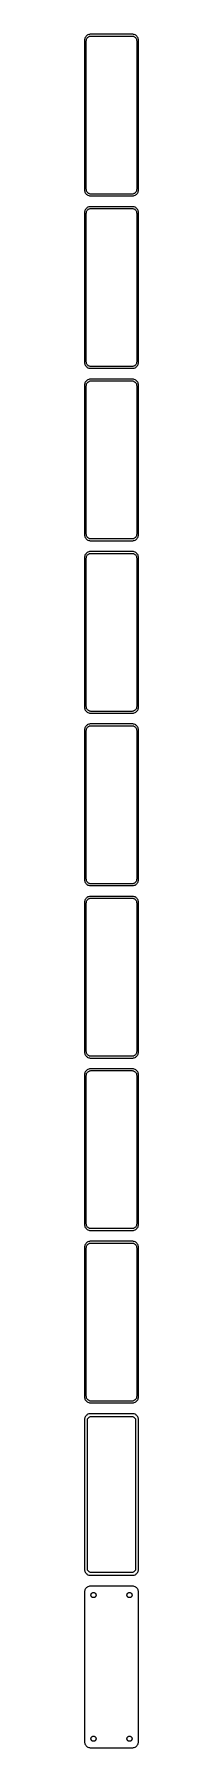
# Model space of a CAD drawing. Header units: metres. Extents: x -22 to 22, y 1373 to 2803.
import ezdxf

# ---------------------------------------------------------------- set-up
doc = ezdxf.new("R2010")
doc.units = ezdxf.units.M

msp = doc.modelspace()

# ---------------------------------------------------------------- linework, layer by layer
for p, q in [((-22.4606, 2799.13), (-22.5, 2798.5)), ((-22.5, 2798.5), (-22.5, 2673.5)), ((-22.3429, 2799.74), (-22.4606, 2799.13)), ((-22.1489, 2800.34), (-22.3429, 2799.74)), ((-21.8815, 2800.91), (-22.1489, 2800.34)), ((-21.5451, 2801.44), (-21.8815, 2800.91)), ((-21.1448, 2801.92), (-21.5451, 2801.44)), ((-20.6871, 2802.35), (-21.1448, 2801.92)), ((-21, 2798), (-20.9684, 2798.5)), ((-21, 2674), (-21, 2798)), ((-20.9684, 2798.5), (-20.8743, 2798.99)), ((-20.8743, 2798.99), (-20.7191, 2799.47)), ((-20.7191, 2799.47), (-20.5052, 2799.93)), ((-20.1791, 2802.72), (-20.6871, 2802.35)), ((-20.5052, 2799.93), (-20.2361, 2800.35)), ((-20.2361, 2800.35), (-19.9159, 2800.74)), ((-19.6289, 2803.02), (-20.1791, 2802.72)), ((-19.9159, 2800.74), (-19.5497, 2801.08)), ((-19.0451, 2803.26), (-19.6289, 2803.02)), ((-19.5497, 2801.08), (-19.1433, 2801.38)), ((-19.1433, 2801.38), (-18.7031, 2801.62)), ((-18.4369, 2803.41), (-19.0451, 2803.26)), ((-18.7031, 2801.62), (-18.2361, 2801.8)), ((-17.8139, 2803.49), (-18.4369, 2803.41)), ((-18.2361, 2801.8), (-17.7495, 2801.93)), ((17.8139, 2803.49), (-17.8139, 2803.49)), ((-17.7495, 2801.93), (-17.2512, 2801.99)), ((-17.2512, 2801.99), (17.2512, 2801.99)), ((17.2512, 2801.99), (17.7495, 2801.93)), ((17.7495, 2801.93), (18.2361, 2801.8)), ((18.4369, 2803.41), (17.8139, 2803.49)), ((18.2361, 2801.8), (18.7031, 2801.62)), ((19.0451, 2803.26), (18.4369, 2803.41)), ((18.7031, 2801.62), (19.1433, 2801.38)), ((19.6289, 2803.02), (19.0451, 2803.26)), ((19.1433, 2801.38), (19.5497, 2801.08)), ((19.5497, 2801.08), (19.9159, 2800.74)), ((20.1791, 2802.72), (19.6289, 2803.02)), ((19.9159, 2800.74), (20.2361, 2800.35)), ((20.6871, 2802.35), (20.1791, 2802.72)), ((20.2361, 2800.35), (20.5052, 2799.93)), ((20.5052, 2799.93), (20.7191, 2799.47)), ((21.1448, 2801.92), (20.6871, 2802.35)), ((20.7191, 2799.47), (20.8743, 2798.99)), ((20.8743, 2798.99), (20.9684, 2798.5)), ((20.9684, 2798.5), (21, 2798)), ((21, 2798), (21, 2674)), ((21.5451, 2801.44), (21.1448, 2801.92)), ((21.8815, 2800.91), (21.5451, 2801.44)), ((22.1489, 2800.34), (21.8815, 2800.91)), ((22.3429, 2799.74), (22.1489, 2800.34)), ((22.4606, 2799.13), (22.3429, 2799.74)), ((22.5, 2798.5), (22.4606, 2799.13)), ((22.5, 2673.5), (22.5, 2798.5)), ((-22.5, 2673.5), (-22.4606, 2672.87)), ((-22.4606, 2672.87), (-22.3429, 2672.26)), ((-22.3429, 2672.26), (-22.1489, 2671.66)), ((-22.1489, 2671.66), (-21.8815, 2671.09)), ((-21.8815, 2671.09), (-21.5451, 2670.56)), ((-21.5451, 2670.56), (-21.1448, 2670.08)), ((-21.1448, 2670.08), (-20.6871, 2669.65)), ((-20.9684, 2673.5), (-21, 2674)), ((-20.8743, 2673.01), (-20.9684, 2673.5)), ((-20.7191, 2672.53), (-20.8743, 2673.01)), ((-20.5052, 2672.07), (-20.7191, 2672.53)), ((-20.6871, 2669.65), (-20.1791, 2669.28)), ((-20.2361, 2671.65), (-20.5052, 2672.07)), ((-19.9159, 2671.26), (-20.2361, 2671.65)), ((-20.1791, 2669.28), (-19.6289, 2668.98)), ((-19.5497, 2670.92), (-19.9159, 2671.26)), ((-19.6289, 2668.98), (-19.0451, 2668.74)), ((-19.1433, 2670.62), (-19.5497, 2670.92)), ((-18.7031, 2670.38), (-19.1433, 2670.62)), ((-19.0451, 2668.74), (-18.4369, 2668.59)), ((-18.2361, 2670.2), (-18.7031, 2670.38)), ((-18.4369, 2668.59), (-17.8139, 2668.51)), ((-17.7495, 2670.07), (-18.2361, 2670.2)), ((-17.8139, 2668.51), (17.8139, 2668.51)), ((-17.2512, 2670.01), (-17.7495, 2670.07)), ((17.2512, 2670.01), (-17.2512, 2670.01)), ((17.7495, 2670.07), (17.2512, 2670.01)), ((18.2361, 2670.2), (17.7495, 2670.07)), ((17.8139, 2668.51), (18.4369, 2668.59)), ((18.7031, 2670.38), (18.2361, 2670.2)), ((18.4369, 2668.59), (19.0451, 2668.74)), ((19.1433, 2670.62), (18.7031, 2670.38)), ((19.0451, 2668.74), (19.6289, 2668.98)), ((19.5497, 2670.92), (19.1433, 2670.62)), ((19.9159, 2671.26), (19.5497, 2670.92)), ((19.6289, 2668.98), (20.1791, 2669.28)), ((20.2361, 2671.65), (19.9159, 2671.26)), ((20.1791, 2669.28), (20.6871, 2669.65)), ((20.5052, 2672.07), (20.2361, 2671.65)), ((20.7191, 2672.53), (20.5052, 2672.07)), ((20.6871, 2669.65), (21.1448, 2670.08)), ((20.8743, 2673.01), (20.7191, 2672.53)), ((20.9684, 2673.5), (20.8743, 2673.01)), ((21, 2674), (20.9684, 2673.5)), ((21.1448, 2670.08), (21.5451, 2670.56)), ((21.5451, 2670.56), (21.8815, 2671.09)), ((21.8815, 2671.09), (22.1489, 2671.66)), ((22.1489, 2671.66), (22.3429, 2672.26)), ((22.3429, 2672.26), (22.4606, 2672.87)), ((22.4606, 2672.87), (22.5, 2673.5)), ((-22.4606, 2655.13), (-22.5, 2654.5)), ((-22.5, 2654.5), (-22.5, 2529.5)), ((-22.3429, 2655.74), (-22.4606, 2655.13)), ((-22.1489, 2656.34), (-22.3429, 2655.74)), ((-21.8815, 2656.91), (-22.1489, 2656.34)), ((-21.5451, 2657.44), (-21.8815, 2656.91)), ((-21.1448, 2657.92), (-21.5451, 2657.44)), ((-20.6871, 2658.35), (-21.1448, 2657.92)), ((-21, 2654), (-20.9684, 2654.5)), ((-21, 2530), (-21, 2654)), ((-20.9684, 2654.5), (-20.8743, 2654.99)), ((-20.8743, 2654.99), (-20.7191, 2655.47)), ((-20.7191, 2655.47), (-20.5052, 2655.93)), ((-20.1791, 2658.72), (-20.6871, 2658.35)), ((-20.5052, 2655.93), (-20.2361, 2656.35)), ((-20.2361, 2656.35), (-19.9159, 2656.74)), ((-19.6289, 2659.02), (-20.1791, 2658.72)), ((-19.9159, 2656.74), (-19.5497, 2657.08)), ((-19.0451, 2659.26), (-19.6289, 2659.02)), ((-19.5497, 2657.08), (-19.1433, 2657.38)), ((-19.1433, 2657.38), (-18.7031, 2657.62)), ((-18.4369, 2659.41), (-19.0451, 2659.26)), ((-18.7031, 2657.62), (-18.2361, 2657.8)), ((-17.8139, 2659.49), (-18.4369, 2659.41)), ((-18.2361, 2657.8), (-17.7495, 2657.93)), ((17.8139, 2659.49), (-17.8139, 2659.49)), ((-17.7495, 2657.93), (-17.2512, 2657.99)), ((-17.2512, 2657.99), (17.2512, 2657.99)), ((17.2512, 2657.99), (17.7495, 2657.93)), ((17.7495, 2657.93), (18.2361, 2657.8)), ((18.4369, 2659.41), (17.8139, 2659.49)), ((18.2361, 2657.8), (18.7031, 2657.62)), ((19.0451, 2659.26), (18.4369, 2659.41)), ((18.7031, 2657.62), (19.1433, 2657.38)), ((19.6289, 2659.02), (19.0451, 2659.26)), ((19.1433, 2657.38), (19.5497, 2657.08)), ((19.5497, 2657.08), (19.9159, 2656.74)), ((20.1791, 2658.72), (19.6289, 2659.02)), ((19.9159, 2656.74), (20.2361, 2656.35)), ((20.6871, 2658.35), (20.1791, 2658.72)), ((20.2361, 2656.35), (20.5052, 2655.93)), ((20.5052, 2655.93), (20.7191, 2655.47)), ((21.1448, 2657.92), (20.6871, 2658.35)), ((20.7191, 2655.47), (20.8743, 2654.99)), ((20.8743, 2654.99), (20.9684, 2654.5)), ((20.9684, 2654.5), (21, 2654)), ((21, 2654), (21, 2530)), ((21.5451, 2657.44), (21.1448, 2657.92)), ((21.8815, 2656.91), (21.5451, 2657.44)), ((22.1489, 2656.34), (21.8815, 2656.91)), ((22.3429, 2655.74), (22.1489, 2656.34)), ((22.4606, 2655.13), (22.3429, 2655.74)), ((22.5, 2654.5), (22.4606, 2655.13)), ((22.5, 2529.5), (22.5, 2654.5)), ((-22.5, 2529.5), (-22.4606, 2528.87)), ((-22.4606, 2528.87), (-22.3429, 2528.26)), ((-22.3429, 2528.26), (-22.1489, 2527.66)), ((-22.1489, 2527.66), (-21.8815, 2527.09)), ((-21.8815, 2527.09), (-21.5451, 2526.56)), ((-21.5451, 2526.56), (-21.1448, 2526.08)), ((-21.1448, 2526.08), (-20.6871, 2525.65)), ((-20.9684, 2529.5), (-21, 2530)), ((-20.8743, 2529.01), (-20.9684, 2529.5)), ((-20.7191, 2528.53), (-20.8743, 2529.01)), ((-20.5052, 2528.07), (-20.7191, 2528.53)), ((-20.6871, 2525.65), (-20.1791, 2525.28)), ((-20.2361, 2527.65), (-20.5052, 2528.07)), ((-19.9159, 2527.26), (-20.2361, 2527.65)), ((-20.1791, 2525.28), (-19.6289, 2524.98)), ((-19.5497, 2526.92), (-19.9159, 2527.26)), ((-19.6289, 2524.98), (-19.0451, 2524.74)), ((-19.1433, 2526.62), (-19.5497, 2526.92)), ((-18.7031, 2526.38), (-19.1433, 2526.62)), ((-19.0451, 2524.74), (-18.4369, 2524.59)), ((-18.2361, 2526.2), (-18.7031, 2526.38)), ((-18.4369, 2524.59), (-17.8139, 2524.51)), ((-17.7495, 2526.07), (-18.2361, 2526.2)), ((-17.8139, 2524.51), (17.8139, 2524.51)), ((-17.2512, 2526.01), (-17.7495, 2526.07)), ((17.2512, 2526.01), (-17.2512, 2526.01)), ((17.7495, 2526.07), (17.2512, 2526.01)), ((18.2361, 2526.2), (17.7495, 2526.07)), ((17.8139, 2524.51), (18.4369, 2524.59)), ((18.7031, 2526.38), (18.2361, 2526.2)), ((18.4369, 2524.59), (19.0451, 2524.74)), ((19.1433, 2526.62), (18.7031, 2526.38)), ((19.0451, 2524.74), (19.6289, 2524.98)), ((19.5497, 2526.92), (19.1433, 2526.62)), ((19.9159, 2527.26), (19.5497, 2526.92)), ((19.6289, 2524.98), (20.1791, 2525.28)), ((20.2361, 2527.65), (19.9159, 2527.26)), ((20.1791, 2525.28), (20.6871, 2525.65)), ((20.5052, 2528.07), (20.2361, 2527.65)), ((20.7191, 2528.53), (20.5052, 2528.07)), ((20.6871, 2525.65), (21.1448, 2526.08)), ((20.8743, 2529.01), (20.7191, 2528.53)), ((20.9684, 2529.5), (20.8743, 2529.01)), ((21, 2530), (20.9684, 2529.5)), ((21.1448, 2526.08), (21.5451, 2526.56)), ((21.5451, 2526.56), (21.8815, 2527.09)), ((21.8815, 2527.09), (22.1489, 2527.66)), ((22.1489, 2527.66), (22.3429, 2528.26)), ((22.3429, 2528.26), (22.4606, 2528.87)), ((22.4606, 2528.87), (22.5, 2529.5)), ((-22.4606, 2511.13), (-22.5, 2510.5)), ((-22.5, 2510.5), (-22.5, 2385.5)), ((-22.3429, 2511.74), (-22.4606, 2511.13)), ((-22.1489, 2512.34), (-22.3429, 2511.74)), ((-21.8815, 2512.91), (-22.1489, 2512.34)), ((-21.5451, 2513.44), (-21.8815, 2512.91)), ((-21.1448, 2513.92), (-21.5451, 2513.44)), ((-20.6871, 2514.35), (-21.1448, 2513.92)), ((-21, 2510), (-20.9684, 2510.5)), ((-21, 2386), (-21, 2510)), ((-20.9684, 2510.5), (-20.8743, 2510.99)), ((-20.8743, 2510.99), (-20.7191, 2511.47)), ((-20.7191, 2511.47), (-20.5052, 2511.93)), ((-20.1791, 2514.72), (-20.6871, 2514.35)), ((-20.5052, 2511.93), (-20.2361, 2512.35)), ((-20.2361, 2512.35), (-19.9159, 2512.74)), ((-19.6289, 2515.02), (-20.1791, 2514.72)), ((-19.9159, 2512.74), (-19.5497, 2513.08)), ((-19.0451, 2515.26), (-19.6289, 2515.02)), ((-19.5497, 2513.08), (-19.1433, 2513.38)), ((-19.1433, 2513.38), (-18.7031, 2513.62)), ((-18.4369, 2515.41), (-19.0451, 2515.26)), ((-18.7031, 2513.62), (-18.2361, 2513.8)), ((-17.8139, 2515.49), (-18.4369, 2515.41)), ((-18.2361, 2513.8), (-17.7495, 2513.93)), ((17.8139, 2515.49), (-17.8139, 2515.49)), ((-17.7495, 2513.93), (-17.2512, 2513.99)), ((-17.2512, 2513.99), (17.2512, 2513.99)), ((17.2512, 2513.99), (17.7495, 2513.93)), ((17.7495, 2513.93), (18.2361, 2513.8)), ((18.4369, 2515.41), (17.8139, 2515.49)), ((18.2361, 2513.8), (18.7031, 2513.62)), ((19.0451, 2515.26), (18.4369, 2515.41)), ((18.7031, 2513.62), (19.1433, 2513.38)), ((19.6289, 2515.02), (19.0451, 2515.26)), ((19.1433, 2513.38), (19.5497, 2513.08)), ((19.5497, 2513.08), (19.9159, 2512.74)), ((20.1791, 2514.72), (19.6289, 2515.02)), ((19.9159, 2512.74), (20.2361, 2512.35)), ((20.6871, 2514.35), (20.1791, 2514.72)), ((20.2361, 2512.35), (20.5052, 2511.93)), ((20.5052, 2511.93), (20.7191, 2511.47)), ((21.1448, 2513.92), (20.6871, 2514.35)), ((20.7191, 2511.47), (20.8743, 2510.99)), ((20.8743, 2510.99), (20.9684, 2510.5)), ((20.9684, 2510.5), (21, 2510)), ((21, 2510), (21, 2386)), ((21.5451, 2513.44), (21.1448, 2513.92)), ((21.8815, 2512.91), (21.5451, 2513.44)), ((22.1489, 2512.34), (21.8815, 2512.91)), ((22.3429, 2511.74), (22.1489, 2512.34)), ((22.4606, 2511.13), (22.3429, 2511.74)), ((22.5, 2510.5), (22.4606, 2511.13)), ((22.5, 2385.5), (22.5, 2510.5)), ((-22.5, 2385.5), (-22.4606, 2384.87)), ((-22.4606, 2384.87), (-22.3429, 2384.26)), ((-22.3429, 2384.26), (-22.1489, 2383.66)), ((-22.1489, 2383.66), (-21.8815, 2383.09)), ((-21.8815, 2383.09), (-21.5451, 2382.56)), ((-21.5451, 2382.56), (-21.1448, 2382.08)), ((-21.1448, 2382.08), (-20.6871, 2381.65)), ((-20.9684, 2385.5), (-21, 2386)), ((-20.8743, 2385.01), (-20.9684, 2385.5)), ((-20.7191, 2384.53), (-20.8743, 2385.01)), ((-20.5052, 2384.07), (-20.7191, 2384.53)), ((-20.6871, 2381.65), (-20.1791, 2381.28)), ((-20.2361, 2383.65), (-20.5052, 2384.07)), ((-19.9159, 2383.26), (-20.2361, 2383.65)), ((-20.1791, 2381.28), (-19.6289, 2380.98)), ((-19.5497, 2382.92), (-19.9159, 2383.26)), ((-19.6289, 2380.98), (-19.0451, 2380.74)), ((-19.1433, 2382.62), (-19.5497, 2382.92)), ((-18.7031, 2382.38), (-19.1433, 2382.62)), ((-19.0451, 2380.74), (-18.4369, 2380.59)), ((-18.2361, 2382.2), (-18.7031, 2382.38)), ((-18.4369, 2380.59), (-17.8139, 2380.51)), ((-17.7495, 2382.07), (-18.2361, 2382.2)), ((-17.8139, 2380.51), (17.8139, 2380.51)), ((-17.2512, 2382.01), (-17.7495, 2382.07)), ((17.2512, 2382.01), (-17.2512, 2382.01)), ((17.7495, 2382.07), (17.2512, 2382.01)), ((18.2361, 2382.2), (17.7495, 2382.07)), ((17.8139, 2380.51), (18.4369, 2380.59)), ((18.7031, 2382.38), (18.2361, 2382.2)), ((18.4369, 2380.59), (19.0451, 2380.74)), ((19.1433, 2382.62), (18.7031, 2382.38)), ((19.0451, 2380.74), (19.6289, 2380.98)), ((19.5497, 2382.92), (19.1433, 2382.62)), ((19.9159, 2383.26), (19.5497, 2382.92)), ((19.6289, 2380.98), (20.1791, 2381.28)), ((20.2361, 2383.65), (19.9159, 2383.26)), ((20.1791, 2381.28), (20.6871, 2381.65)), ((20.5052, 2384.07), (20.2361, 2383.65)), ((20.7191, 2384.53), (20.5052, 2384.07)), ((20.6871, 2381.65), (21.1448, 2382.08)), ((20.8743, 2385.01), (20.7191, 2384.53)), ((20.9684, 2385.5), (20.8743, 2385.01)), ((21, 2386), (20.9684, 2385.5)), ((21.1448, 2382.08), (21.5451, 2382.56)), ((21.5451, 2382.56), (21.8815, 2383.09)), ((21.8815, 2383.09), (22.1489, 2383.66)), ((22.1489, 2383.66), (22.3429, 2384.26)), ((22.3429, 2384.26), (22.4606, 2384.87)), ((22.4606, 2384.87), (22.5, 2385.5)), ((-22.4606, 2367.13), (-22.5, 2366.5)), ((-22.5, 2366.5), (-22.5, 2241.5)), ((-22.3429, 2367.74), (-22.4606, 2367.13)), ((-22.1489, 2368.34), (-22.3429, 2367.74)), ((-21.8815, 2368.91), (-22.1489, 2368.34)), ((-21.5451, 2369.44), (-21.8815, 2368.91)), ((-21.1448, 2369.92), (-21.5451, 2369.44)), ((-20.6871, 2370.35), (-21.1448, 2369.92)), ((-21, 2366), (-20.9684, 2366.5)), ((-21, 2242), (-21, 2366)), ((-20.9684, 2366.5), (-20.8743, 2366.99)), ((-20.8743, 2366.99), (-20.7191, 2367.47)), ((-20.7191, 2367.47), (-20.5052, 2367.93)), ((-20.1791, 2370.72), (-20.6871, 2370.35)), ((-20.5052, 2367.93), (-20.2361, 2368.35)), ((-20.2361, 2368.35), (-19.9159, 2368.74)), ((-19.6289, 2371.02), (-20.1791, 2370.72)), ((-19.9159, 2368.74), (-19.5497, 2369.08)), ((-19.0451, 2371.26), (-19.6289, 2371.02)), ((-19.5497, 2369.08), (-19.1433, 2369.38)), ((-19.1433, 2369.38), (-18.7031, 2369.62)), ((-18.4369, 2371.41), (-19.0451, 2371.26)), ((-18.7031, 2369.62), (-18.2361, 2369.8)), ((-17.8139, 2371.49), (-18.4369, 2371.41)), ((-18.2361, 2369.8), (-17.7495, 2369.93)), ((17.8139, 2371.49), (-17.8139, 2371.49)), ((-17.7495, 2369.93), (-17.2512, 2369.99)), ((-17.2512, 2369.99), (17.2512, 2369.99)), ((17.2512, 2369.99), (17.7495, 2369.93)), ((17.7495, 2369.93), (18.2361, 2369.8)), ((18.4369, 2371.41), (17.8139, 2371.49)), ((18.2361, 2369.8), (18.7031, 2369.62)), ((19.0451, 2371.26), (18.4369, 2371.41)), ((18.7031, 2369.62), (19.1433, 2369.38)), ((19.6289, 2371.02), (19.0451, 2371.26)), ((19.1433, 2369.38), (19.5497, 2369.08)), ((19.5497, 2369.08), (19.9159, 2368.74)), ((20.1791, 2370.72), (19.6289, 2371.02)), ((19.9159, 2368.74), (20.2361, 2368.35)), ((20.6871, 2370.35), (20.1791, 2370.72)), ((20.2361, 2368.35), (20.5052, 2367.93)), ((20.5052, 2367.93), (20.7191, 2367.47)), ((21.1448, 2369.92), (20.6871, 2370.35)), ((20.7191, 2367.47), (20.8743, 2366.99)), ((20.8743, 2366.99), (20.9684, 2366.5)), ((20.9684, 2366.5), (21, 2366)), ((21, 2366), (21, 2242)), ((21.5451, 2369.44), (21.1448, 2369.92)), ((21.8815, 2368.91), (21.5451, 2369.44)), ((22.1489, 2368.34), (21.8815, 2368.91)), ((22.3429, 2367.74), (22.1489, 2368.34)), ((22.4606, 2367.13), (22.3429, 2367.74)), ((22.5, 2366.5), (22.4606, 2367.13)), ((22.5, 2241.5), (22.5, 2366.5)), ((-22.5, 2241.5), (-22.4606, 2240.87)), ((-22.4606, 2240.87), (-22.3429, 2240.26)), ((-22.3429, 2240.26), (-22.1489, 2239.66)), ((-22.1489, 2239.66), (-21.8815, 2239.09)), ((-21.8815, 2239.09), (-21.5451, 2238.56)), ((-21.5451, 2238.56), (-21.1448, 2238.08)), ((-21.1448, 2238.08), (-20.6871, 2237.65)), ((-20.9684, 2241.5), (-21, 2242)), ((-20.8743, 2241.01), (-20.9684, 2241.5)), ((-20.7191, 2240.53), (-20.8743, 2241.01)), ((-20.5052, 2240.07), (-20.7191, 2240.53)), ((-20.6871, 2237.65), (-20.1791, 2237.28)), ((-20.2361, 2239.65), (-20.5052, 2240.07)), ((-19.9159, 2239.26), (-20.2361, 2239.65)), ((-20.1791, 2237.28), (-19.6289, 2236.98)), ((-19.5497, 2238.92), (-19.9159, 2239.26)), ((-19.6289, 2236.98), (-19.0451, 2236.74)), ((-19.1433, 2238.62), (-19.5497, 2238.92)), ((-18.7031, 2238.38), (-19.1433, 2238.62)), ((-19.0451, 2236.74), (-18.4369, 2236.59)), ((-18.2361, 2238.2), (-18.7031, 2238.38)), ((-18.4369, 2236.59), (-17.8139, 2236.51)), ((-17.7495, 2238.07), (-18.2361, 2238.2)), ((-17.8139, 2236.51), (17.8139, 2236.51)), ((-17.2512, 2238.01), (-17.7495, 2238.07)), ((17.2512, 2238.01), (-17.2512, 2238.01)), ((17.7495, 2238.07), (17.2512, 2238.01)), ((18.2361, 2238.2), (17.7495, 2238.07)), ((17.8139, 2236.51), (18.4369, 2236.59)), ((18.7031, 2238.38), (18.2361, 2238.2)), ((18.4369, 2236.59), (19.0451, 2236.74)), ((19.1433, 2238.62), (18.7031, 2238.38)), ((19.0451, 2236.74), (19.6289, 2236.98)), ((19.5497, 2238.92), (19.1433, 2238.62)), ((19.9159, 2239.26), (19.5497, 2238.92)), ((19.6289, 2236.98), (20.1791, 2237.28)), ((20.2361, 2239.65), (19.9159, 2239.26)), ((20.1791, 2237.28), (20.6871, 2237.65)), ((20.5052, 2240.07), (20.2361, 2239.65)), ((20.7191, 2240.53), (20.5052, 2240.07)), ((20.6871, 2237.65), (21.1448, 2238.08)), ((20.8743, 2241.01), (20.7191, 2240.53)), ((20.9684, 2241.5), (20.8743, 2241.01)), ((21, 2242), (20.9684, 2241.5)), ((21.1448, 2238.08), (21.5451, 2238.56)), ((21.5451, 2238.56), (21.8815, 2239.09)), ((21.8815, 2239.09), (22.1489, 2239.66)), ((22.1489, 2239.66), (22.3429, 2240.26)), ((22.3429, 2240.26), (22.4606, 2240.87)), ((22.4606, 2240.87), (22.5, 2241.5)), ((-22.4606, 2223.13), (-22.5, 2222.5)), ((-22.5, 2222.5), (-22.5, 2097.5)), ((-22.3429, 2223.74), (-22.4606, 2223.13)), ((-22.1489, 2224.34), (-22.3429, 2223.74)), ((-21.8815, 2224.91), (-22.1489, 2224.34)), ((-21.5451, 2225.44), (-21.8815, 2224.91)), ((-21.1448, 2225.92), (-21.5451, 2225.44)), ((-20.6871, 2226.35), (-21.1448, 2225.92)), ((-21, 2222), (-20.9684, 2222.5)), ((-21, 2098), (-21, 2222)), ((-20.9684, 2222.5), (-20.8743, 2222.99)), ((-20.8743, 2222.99), (-20.7191, 2223.47)), ((-20.7191, 2223.47), (-20.5052, 2223.93)), ((-20.1791, 2226.72), (-20.6871, 2226.35)), ((-20.5052, 2223.93), (-20.2361, 2224.35)), ((-20.2361, 2224.35), (-19.9159, 2224.74)), ((-19.6289, 2227.02), (-20.1791, 2226.72)), ((-19.9159, 2224.74), (-19.5497, 2225.08)), ((-19.0451, 2227.26), (-19.6289, 2227.02)), ((-19.5497, 2225.08), (-19.1433, 2225.38)), ((-19.1433, 2225.38), (-18.7031, 2225.62)), ((-18.4369, 2227.41), (-19.0451, 2227.26)), ((-18.7031, 2225.62), (-18.2361, 2225.8)), ((-17.8139, 2227.49), (-18.4369, 2227.41)), ((-18.2361, 2225.8), (-17.7495, 2225.93)), ((17.8139, 2227.49), (-17.8139, 2227.49)), ((-17.7495, 2225.93), (-17.2512, 2225.99)), ((-17.2512, 2225.99), (17.2512, 2225.99)), ((17.2512, 2225.99), (17.7495, 2225.93)), ((17.7495, 2225.93), (18.2361, 2225.8)), ((18.4369, 2227.41), (17.8139, 2227.49)), ((18.2361, 2225.8), (18.7031, 2225.62)), ((19.0451, 2227.26), (18.4369, 2227.41)), ((18.7031, 2225.62), (19.1433, 2225.38)), ((19.6289, 2227.02), (19.0451, 2227.26)), ((19.1433, 2225.38), (19.5497, 2225.08)), ((19.5497, 2225.08), (19.9159, 2224.74)), ((20.1791, 2226.72), (19.6289, 2227.02)), ((19.9159, 2224.74), (20.2361, 2224.35)), ((20.6871, 2226.35), (20.1791, 2226.72)), ((20.2361, 2224.35), (20.5052, 2223.93)), ((20.5052, 2223.93), (20.7191, 2223.47)), ((21.1448, 2225.92), (20.6871, 2226.35)), ((20.7191, 2223.47), (20.8743, 2222.99)), ((20.8743, 2222.99), (20.9684, 2222.5)), ((20.9684, 2222.5), (21, 2222)), ((21, 2222), (21, 2098)), ((21.5451, 2225.44), (21.1448, 2225.92)), ((21.8815, 2224.91), (21.5451, 2225.44)), ((22.1489, 2224.34), (21.8815, 2224.91)), ((22.3429, 2223.74), (22.1489, 2224.34)), ((22.4606, 2223.13), (22.3429, 2223.74)), ((22.5, 2222.5), (22.4606, 2223.13)), ((22.5, 2097.5), (22.5, 2222.5)), ((-22.5, 2097.5), (-22.4606, 2096.87)), ((-22.4606, 2096.87), (-22.3429, 2096.26)), ((-22.3429, 2096.26), (-22.1489, 2095.66)), ((-22.1489, 2095.66), (-21.8815, 2095.09)), ((-21.8815, 2095.09), (-21.5451, 2094.56)), ((-21.5451, 2094.56), (-21.1448, 2094.08)), ((-21.1448, 2094.08), (-20.6871, 2093.65)), ((-20.9684, 2097.5), (-21, 2098)), ((-20.8743, 2097.01), (-20.9684, 2097.5)), ((-20.7191, 2096.53), (-20.8743, 2097.01)), ((-20.5052, 2096.07), (-20.7191, 2096.53)), ((-20.6871, 2093.65), (-20.1791, 2093.28)), ((-20.2361, 2095.65), (-20.5052, 2096.07)), ((-19.9159, 2095.26), (-20.2361, 2095.65)), ((-20.1791, 2093.28), (-19.6289, 2092.98)), ((-19.5497, 2094.92), (-19.9159, 2095.26)), ((-19.6289, 2092.98), (-19.0451, 2092.74)), ((-19.1433, 2094.62), (-19.5497, 2094.92)), ((-18.7031, 2094.38), (-19.1433, 2094.62)), ((-19.0451, 2092.74), (-18.4369, 2092.59)), ((-18.2361, 2094.2), (-18.7031, 2094.38)), ((-18.4369, 2092.59), (-17.8139, 2092.51)), ((-17.7495, 2094.07), (-18.2361, 2094.2)), ((-17.8139, 2092.51), (17.8139, 2092.51)), ((-17.2512, 2094.01), (-17.7495, 2094.07)), ((17.2512, 2094.01), (-17.2512, 2094.01)), ((17.7495, 2094.07), (17.2512, 2094.01)), ((18.2361, 2094.2), (17.7495, 2094.07)), ((17.8139, 2092.51), (18.4369, 2092.59)), ((18.7031, 2094.38), (18.2361, 2094.2)), ((18.4369, 2092.59), (19.0451, 2092.74)), ((19.1433, 2094.62), (18.7031, 2094.38)), ((19.0451, 2092.74), (19.6289, 2092.98)), ((19.5497, 2094.92), (19.1433, 2094.62)), ((19.9159, 2095.26), (19.5497, 2094.92)), ((19.6289, 2092.98), (20.1791, 2093.28)), ((20.2361, 2095.65), (19.9159, 2095.26)), ((20.1791, 2093.28), (20.6871, 2093.65)), ((20.5052, 2096.07), (20.2361, 2095.65)), ((20.7191, 2096.53), (20.5052, 2096.07)), ((20.6871, 2093.65), (21.1448, 2094.08)), ((20.8743, 2097.01), (20.7191, 2096.53)), ((20.9684, 2097.5), (20.8743, 2097.01)), ((21, 2098), (20.9684, 2097.5)), ((21.1448, 2094.08), (21.5451, 2094.56)), ((21.5451, 2094.56), (21.8815, 2095.09)), ((21.8815, 2095.09), (22.1489, 2095.66)), ((22.1489, 2095.66), (22.3429, 2096.26)), ((22.3429, 2096.26), (22.4606, 2096.87)), ((22.4606, 2096.87), (22.5, 2097.5)), ((-22.4606, 2079.13), (-22.5, 2078.5)), ((-22.5, 2078.5), (-22.5, 1953.5)), ((-22.3429, 2079.74), (-22.4606, 2079.13)), ((-22.1489, 2080.34), (-22.3429, 2079.74)), ((-21.8815, 2080.91), (-22.1489, 2080.34)), ((-21.5451, 2081.44), (-21.8815, 2080.91)), ((-21.1448, 2081.92), (-21.5451, 2081.44)), ((-20.6871, 2082.35), (-21.1448, 2081.92)), ((-21, 2078), (-20.9684, 2078.5)), ((-21, 1954), (-21, 2078)), ((-20.9684, 2078.5), (-20.8743, 2078.99)), ((-20.8743, 2078.99), (-20.7191, 2079.47)), ((-20.7191, 2079.47), (-20.5052, 2079.93)), ((-20.1791, 2082.72), (-20.6871, 2082.35)), ((-20.5052, 2079.93), (-20.2361, 2080.35)), ((-20.2361, 2080.35), (-19.9159, 2080.74)), ((-19.6289, 2083.02), (-20.1791, 2082.72)), ((-19.9159, 2080.74), (-19.5497, 2081.08)), ((-19.0451, 2083.26), (-19.6289, 2083.02)), ((-19.5497, 2081.08), (-19.1433, 2081.38)), ((-19.1433, 2081.38), (-18.7031, 2081.62)), ((-18.4369, 2083.41), (-19.0451, 2083.26)), ((-18.7031, 2081.62), (-18.2361, 2081.8)), ((-17.8139, 2083.49), (-18.4369, 2083.41)), ((-18.2361, 2081.8), (-17.7495, 2081.93)), ((17.8139, 2083.49), (-17.8139, 2083.49)), ((-17.7495, 2081.93), (-17.2512, 2081.99)), ((-17.2512, 2081.99), (17.2512, 2081.99)), ((17.2512, 2081.99), (17.7495, 2081.93)), ((17.7495, 2081.93), (18.2361, 2081.8)), ((18.4369, 2083.41), (17.8139, 2083.49)), ((18.2361, 2081.8), (18.7031, 2081.62)), ((19.0451, 2083.26), (18.4369, 2083.41)), ((18.7031, 2081.62), (19.1433, 2081.38)), ((19.6289, 2083.02), (19.0451, 2083.26)), ((19.1433, 2081.38), (19.5497, 2081.08)), ((19.5497, 2081.08), (19.9159, 2080.74)), ((20.1791, 2082.72), (19.6289, 2083.02)), ((19.9159, 2080.74), (20.2361, 2080.35)), ((20.6871, 2082.35), (20.1791, 2082.72)), ((20.2361, 2080.35), (20.5052, 2079.93)), ((20.5052, 2079.93), (20.7191, 2079.47)), ((21.1448, 2081.92), (20.6871, 2082.35)), ((20.7191, 2079.47), (20.8743, 2078.99)), ((20.8743, 2078.99), (20.9684, 2078.5)), ((20.9684, 2078.5), (21, 2078)), ((21, 2078), (21, 1954)), ((21.5451, 2081.44), (21.1448, 2081.92)), ((21.8815, 2080.91), (21.5451, 2081.44)), ((22.1489, 2080.34), (21.8815, 2080.91)), ((22.3429, 2079.74), (22.1489, 2080.34)), ((22.4606, 2079.13), (22.3429, 2079.74)), ((22.5, 2078.5), (22.4606, 2079.13)), ((22.5, 1953.5), (22.5, 2078.5)), ((-22.5, 1953.5), (-22.4606, 1952.87)), ((-22.4606, 1952.87), (-22.3429, 1952.26)), ((-22.3429, 1952.26), (-22.1489, 1951.66)), ((-22.1489, 1951.66), (-21.8815, 1951.09)), ((-21.8815, 1951.09), (-21.5451, 1950.56)), ((-21.5451, 1950.56), (-21.1448, 1950.08)), ((-21.1448, 1950.08), (-20.6871, 1949.65)), ((-20.9684, 1953.5), (-21, 1954)), ((-20.8743, 1953.01), (-20.9684, 1953.5)), ((-20.7191, 1952.53), (-20.8743, 1953.01)), ((-20.5052, 1952.07), (-20.7191, 1952.53)), ((-20.6871, 1949.65), (-20.1791, 1949.28)), ((-20.2361, 1951.65), (-20.5052, 1952.07)), ((-19.9159, 1951.26), (-20.2361, 1951.65)), ((-20.1791, 1949.28), (-19.6289, 1948.98)), ((-19.5497, 1950.92), (-19.9159, 1951.26)), ((-19.6289, 1948.98), (-19.0451, 1948.74)), ((-19.1433, 1950.62), (-19.5497, 1950.92)), ((-18.7031, 1950.38), (-19.1433, 1950.62)), ((-19.0451, 1948.74), (-18.4369, 1948.59)), ((-18.2361, 1950.2), (-18.7031, 1950.38)), ((-18.4369, 1948.59), (-17.8139, 1948.51)), ((-17.7495, 1950.07), (-18.2361, 1950.2)), ((-17.8139, 1948.51), (17.8139, 1948.51)), ((-17.2512, 1950.01), (-17.7495, 1950.07)), ((17.2512, 1950.01), (-17.2512, 1950.01)), ((17.7495, 1950.07), (17.2512, 1950.01)), ((18.2361, 1950.2), (17.7495, 1950.07)), ((17.8139, 1948.51), (18.4369, 1948.59)), ((18.7031, 1950.38), (18.2361, 1950.2)), ((18.4369, 1948.59), (19.0451, 1948.74)), ((19.1433, 1950.62), (18.7031, 1950.38)), ((19.0451, 1948.74), (19.6289, 1948.98)), ((19.5497, 1950.92), (19.1433, 1950.62)), ((19.9159, 1951.26), (19.5497, 1950.92)), ((19.6289, 1948.98), (20.1791, 1949.28)), ((20.2361, 1951.65), (19.9159, 1951.26)), ((20.1791, 1949.28), (20.6871, 1949.65)), ((20.5052, 1952.07), (20.2361, 1951.65)), ((20.7191, 1952.53), (20.5052, 1952.07)), ((20.6871, 1949.65), (21.1448, 1950.08)), ((20.8743, 1953.01), (20.7191, 1952.53)), ((20.9684, 1953.5), (20.8743, 1953.01)), ((21, 1954), (20.9684, 1953.5)), ((21.1448, 1950.08), (21.5451, 1950.56)), ((21.5451, 1950.56), (21.8815, 1951.09)), ((21.8815, 1951.09), (22.1489, 1951.66)), ((22.1489, 1951.66), (22.3429, 1952.26)), ((22.3429, 1952.26), (22.4606, 1952.87)), ((22.4606, 1952.87), (22.5, 1953.5)), ((-22.4606, 1935.13), (-22.5, 1934.5)), ((-22.5, 1934.5), (-22.5, 1809.5)), ((-22.3429, 1935.74), (-22.4606, 1935.13)), ((-22.1489, 1936.34), (-22.3429, 1935.74)), ((-21.8815, 1936.91), (-22.1489, 1936.34)), ((-21.5451, 1937.44), (-21.8815, 1936.91)), ((-21.1448, 1937.92), (-21.5451, 1937.44)), ((-20.6871, 1938.35), (-21.1448, 1937.92)), ((-21, 1934), (-20.9684, 1934.5)), ((-21, 1810), (-21, 1934)), ((-20.9684, 1934.5), (-20.8743, 1934.99)), ((-20.8743, 1934.99), (-20.7191, 1935.47)), ((-20.7191, 1935.47), (-20.5052, 1935.93)), ((-20.1791, 1938.72), (-20.6871, 1938.35)), ((-20.5052, 1935.93), (-20.2361, 1936.35)), ((-20.2361, 1936.35), (-19.9159, 1936.74)), ((-19.6289, 1939.02), (-20.1791, 1938.72)), ((-19.9159, 1936.74), (-19.5497, 1937.08)), ((-19.0451, 1939.26), (-19.6289, 1939.02)), ((-19.5497, 1937.08), (-19.1433, 1937.38)), ((-19.1433, 1937.38), (-18.7031, 1937.62)), ((-18.4369, 1939.41), (-19.0451, 1939.26)), ((-18.7031, 1937.62), (-18.2361, 1937.8)), ((-17.8139, 1939.49), (-18.4369, 1939.41)), ((-18.2361, 1937.8), (-17.7495, 1937.93)), ((17.8139, 1939.49), (-17.8139, 1939.49)), ((-17.7495, 1937.93), (-17.2512, 1937.99)), ((-17.2512, 1937.99), (17.2512, 1937.99)), ((17.2512, 1937.99), (17.7495, 1937.93)), ((17.7495, 1937.93), (18.2361, 1937.8)), ((18.4369, 1939.41), (17.8139, 1939.49)), ((18.2361, 1937.8), (18.7031, 1937.62)), ((19.0451, 1939.26), (18.4369, 1939.41)), ((18.7031, 1937.62), (19.1433, 1937.38)), ((19.6289, 1939.02), (19.0451, 1939.26)), ((19.1433, 1937.38), (19.5497, 1937.08)), ((19.5497, 1937.08), (19.9159, 1936.74)), ((20.1791, 1938.72), (19.6289, 1939.02)), ((19.9159, 1936.74), (20.2361, 1936.35)), ((20.6871, 1938.35), (20.1791, 1938.72)), ((20.2361, 1936.35), (20.5052, 1935.93)), ((20.5052, 1935.93), (20.7191, 1935.47)), ((21.1448, 1937.92), (20.6871, 1938.35)), ((20.7191, 1935.47), (20.8743, 1934.99)), ((20.8743, 1934.99), (20.9684, 1934.5)), ((20.9684, 1934.5), (21, 1934)), ((21, 1934), (21, 1810)), ((21.5451, 1937.44), (21.1448, 1937.92)), ((21.8815, 1936.91), (21.5451, 1937.44)), ((22.1489, 1936.34), (21.8815, 1936.91)), ((22.3429, 1935.74), (22.1489, 1936.34)), ((22.4606, 1935.13), (22.3429, 1935.74)), ((22.5, 1934.5), (22.4606, 1935.13)), ((22.5, 1809.5), (22.5, 1934.5)), ((-22.5, 1809.5), (-22.4606, 1808.87)), ((-22.4606, 1808.87), (-22.3429, 1808.26)), ((-22.3429, 1808.26), (-22.1489, 1807.66)), ((-22.1489, 1807.66), (-21.8815, 1807.09)), ((-21.8815, 1807.09), (-21.5451, 1806.56)), ((-21.5451, 1806.56), (-21.1448, 1806.08)), ((-21.1448, 1806.08), (-20.6871, 1805.65)), ((-20.9684, 1809.5), (-21, 1810)), ((-20.8743, 1809.01), (-20.9684, 1809.5)), ((-20.7191, 1808.53), (-20.8743, 1809.01)), ((-20.5052, 1808.07), (-20.7191, 1808.53)), ((-20.6871, 1805.65), (-20.1791, 1805.28)), ((-20.2361, 1807.65), (-20.5052, 1808.07)), ((-19.9159, 1807.26), (-20.2361, 1807.65)), ((-20.1791, 1805.28), (-19.6289, 1804.98)), ((-19.5497, 1806.92), (-19.9159, 1807.26)), ((-19.6289, 1804.98), (-19.0451, 1804.74)), ((-19.1433, 1806.62), (-19.5497, 1806.92)), ((-18.7031, 1806.38), (-19.1433, 1806.62)), ((-19.0451, 1804.74), (-18.4369, 1804.59)), ((-18.2361, 1806.2), (-18.7031, 1806.38)), ((-18.4369, 1804.59), (-17.8139, 1804.51)), ((-17.7495, 1806.07), (-18.2361, 1806.2)), ((-17.8139, 1804.51), (17.8139, 1804.51)), ((-17.2512, 1806.01), (-17.7495, 1806.07)), ((17.2512, 1806.01), (-17.2512, 1806.01)), ((17.7495, 1806.07), (17.2512, 1806.01)), ((18.2361, 1806.2), (17.7495, 1806.07)), ((17.8139, 1804.51), (18.4369, 1804.59)), ((18.7031, 1806.38), (18.2361, 1806.2)), ((18.4369, 1804.59), (19.0451, 1804.74)), ((19.1433, 1806.62), (18.7031, 1806.38)), ((19.0451, 1804.74), (19.6289, 1804.98)), ((19.5497, 1806.92), (19.1433, 1806.62)), ((19.9159, 1807.26), (19.5497, 1806.92)), ((19.6289, 1804.98), (20.1791, 1805.28)), ((20.2361, 1807.65), (19.9159, 1807.26)), ((20.1791, 1805.28), (20.6871, 1805.65)), ((20.5052, 1808.07), (20.2361, 1807.65)), ((20.7191, 1808.53), (20.5052, 1808.07)), ((20.6871, 1805.65), (21.1448, 1806.08)), ((20.8743, 1809.01), (20.7191, 1808.53)), ((20.9684, 1809.5), (20.8743, 1809.01)), ((21, 1810), (20.9684, 1809.5)), ((21.1448, 1806.08), (21.5451, 1806.56)), ((21.5451, 1806.56), (21.8815, 1807.09)), ((21.8815, 1807.09), (22.1489, 1807.66)), ((22.1489, 1807.66), (22.3429, 1808.26)), ((22.3429, 1808.26), (22.4606, 1808.87)), ((22.4606, 1808.87), (22.5, 1809.5)), ((-22.4606, 1791.13), (-22.5, 1790.5)), ((-22.5, 1790.5), (-22.5, 1665.5)), ((-22.3429, 1791.74), (-22.4606, 1791.13)), ((-22.1489, 1792.34), (-22.3429, 1791.74)), ((-21.8815, 1792.91), (-22.1489, 1792.34)), ((-21.5451, 1793.44), (-21.8815, 1792.91)), ((-21.1448, 1793.92), (-21.5451, 1793.44)), ((-20.6871, 1794.35), (-21.1448, 1793.92)), ((-21, 1790), (-20.9684, 1790.5)), ((-21, 1666), (-21, 1790)), ((-20.9684, 1790.5), (-20.8743, 1790.99)), ((-20.8743, 1790.99), (-20.7191, 1791.47)), ((-20.7191, 1791.47), (-20.5052, 1791.93)), ((-20.1791, 1794.72), (-20.6871, 1794.35)), ((-20.5052, 1791.93), (-20.2361, 1792.35)), ((-20.2361, 1792.35), (-19.9159, 1792.74)), ((-19.6289, 1795.02), (-20.1791, 1794.72)), ((-19.9159, 1792.74), (-19.5497, 1793.08)), ((-19.0451, 1795.26), (-19.6289, 1795.02)), ((-19.5497, 1793.08), (-19.1433, 1793.38)), ((-19.1433, 1793.38), (-18.7031, 1793.62)), ((-18.4369, 1795.41), (-19.0451, 1795.26)), ((-18.7031, 1793.62), (-18.2361, 1793.8)), ((-17.8139, 1795.49), (-18.4369, 1795.41)), ((-18.2361, 1793.8), (-17.7495, 1793.93)), ((17.8139, 1795.49), (-17.8139, 1795.49)), ((-17.7495, 1793.93), (-17.2512, 1793.99)), ((-17.2512, 1793.99), (17.2512, 1793.99)), ((17.2512, 1793.99), (17.7495, 1793.93)), ((17.7495, 1793.93), (18.2361, 1793.8)), ((18.4369, 1795.41), (17.8139, 1795.49)), ((18.2361, 1793.8), (18.7031, 1793.62)), ((19.0451, 1795.26), (18.4369, 1795.41)), ((18.7031, 1793.62), (19.1433, 1793.38)), ((19.6289, 1795.02), (19.0451, 1795.26)), ((19.1433, 1793.38), (19.5497, 1793.08)), ((19.5497, 1793.08), (19.9159, 1792.74)), ((20.1791, 1794.72), (19.6289, 1795.02)), ((19.9159, 1792.74), (20.2361, 1792.35)), ((20.6871, 1794.35), (20.1791, 1794.72)), ((20.2361, 1792.35), (20.5052, 1791.93)), ((20.5052, 1791.93), (20.7191, 1791.47)), ((21.1448, 1793.92), (20.6871, 1794.35)), ((20.7191, 1791.47), (20.8743, 1790.99)), ((20.8743, 1790.99), (20.9684, 1790.5)), ((20.9684, 1790.5), (21, 1790)), ((21, 1790), (21, 1666)), ((21.5451, 1793.44), (21.1448, 1793.92)), ((21.8815, 1792.91), (21.5451, 1793.44)), ((22.1489, 1792.34), (21.8815, 1792.91)), ((22.3429, 1791.74), (22.1489, 1792.34)), ((22.4606, 1791.13), (22.3429, 1791.74)), ((22.5, 1790.5), (22.4606, 1791.13)), ((22.5, 1665.5), (22.5, 1790.5)), ((-22.5, 1665.5), (-22.4606, 1664.87)), ((-22.4606, 1664.87), (-22.3429, 1664.26)), ((-22.3429, 1664.26), (-22.1489, 1663.66)), ((-22.1489, 1663.66), (-21.8815, 1663.09)), ((-21.8815, 1663.09), (-21.5451, 1662.56)), ((-21.5451, 1662.56), (-21.1448, 1662.08)), ((-21.1448, 1662.08), (-20.6871, 1661.65)), ((-20.9684, 1665.5), (-21, 1666)), ((-20.8743, 1665.01), (-20.9684, 1665.5)), ((-20.7191, 1664.53), (-20.8743, 1665.01)), ((-20.5052, 1664.07), (-20.7191, 1664.53)), ((-20.6871, 1661.65), (-20.1791, 1661.28)), ((-20.2361, 1663.65), (-20.5052, 1664.07)), ((-19.9159, 1663.26), (-20.2361, 1663.65)), ((-20.1791, 1661.28), (-19.6289, 1660.98)), ((-19.5497, 1662.92), (-19.9159, 1663.26)), ((-19.6289, 1660.98), (-19.0451, 1660.74)), ((-19.1433, 1662.62), (-19.5497, 1662.92)), ((-18.7031, 1662.38), (-19.1433, 1662.62)), ((-19.0451, 1660.74), (-18.4369, 1660.59)), ((-18.2361, 1662.2), (-18.7031, 1662.38)), ((-18.4369, 1660.59), (-17.8139, 1660.51)), ((-17.7495, 1662.07), (-18.2361, 1662.2)), ((-17.8139, 1660.51), (17.8139, 1660.51)), ((-17.2512, 1662.01), (-17.7495, 1662.07)), ((17.2512, 1662.01), (-17.2512, 1662.01)), ((17.7495, 1662.07), (17.2512, 1662.01)), ((18.2361, 1662.2), (17.7495, 1662.07)), ((17.8139, 1660.51), (18.4369, 1660.59)), ((18.7031, 1662.38), (18.2361, 1662.2)), ((18.4369, 1660.59), (19.0451, 1660.74)), ((19.1433, 1662.62), (18.7031, 1662.38)), ((19.0451, 1660.74), (19.6289, 1660.98)), ((19.5497, 1662.92), (19.1433, 1662.62)), ((19.9159, 1663.26), (19.5497, 1662.92)), ((19.6289, 1660.98), (20.1791, 1661.28)), ((20.2361, 1663.65), (19.9159, 1663.26)), ((20.1791, 1661.28), (20.6871, 1661.65)), ((20.5052, 1664.07), (20.2361, 1663.65)), ((20.7191, 1664.53), (20.5052, 1664.07)), ((20.6871, 1661.65), (21.1448, 1662.08)), ((20.8743, 1665.01), (20.7191, 1664.53)), ((20.9684, 1665.5), (20.8743, 1665.01)), ((21, 1666), (20.9684, 1665.5)), ((21.1448, 1662.08), (21.5451, 1662.56)), ((21.5451, 1662.56), (21.8815, 1663.09)), ((21.8815, 1663.09), (22.1489, 1663.66)), ((22.1489, 1663.66), (22.3429, 1664.26)), ((22.3429, 1664.26), (22.4606, 1664.87)), ((22.4606, 1664.87), (22.5, 1665.5)), ((-22.4606, 1647.13), (-22.5, 1646.5)), ((-22.5, 1646.5), (-22.5, 1521.5)), ((-22.3429, 1647.74), (-22.4606, 1647.13)), ((-22.1489, 1648.34), (-22.3429, 1647.74)), ((-21.8815, 1648.91), (-22.1489, 1648.34)), ((-21.5451, 1649.44), (-21.8815, 1648.91)), ((-21.1448, 1649.92), (-21.5451, 1649.44)), ((-20.6871, 1650.35), (-21.1448, 1649.92)), ((-20.1791, 1650.72), (-20.6871, 1650.35)), ((-19.6289, 1651.02), (-20.1791, 1650.72)), ((-20.1129, 1646), (-20.0884, 1646.39)), ((-20.1129, 1522), (-20.1129, 1646)), ((-20.0884, 1646.39), (-20.0151, 1646.77)), ((-20.0151, 1646.77), (-19.8943, 1647.15)), ((-19.8943, 1647.15), (-19.7279, 1647.5)), ((-19.7279, 1647.5), (-19.5184, 1647.83)), ((-19.0451, 1651.26), (-19.6289, 1651.02)), ((-19.5184, 1647.83), (-19.2692, 1648.13)), ((-19.2692, 1648.13), (-18.9842, 1648.4)), ((-18.4369, 1651.41), (-19.0451, 1651.26)), ((-18.9842, 1648.4), (-18.668, 1648.63)), ((-18.668, 1648.63), (-18.3254, 1648.82)), ((-17.8139, 1651.49), (-18.4369, 1651.41)), ((-18.3254, 1648.82), (-17.9619, 1648.96)), ((-17.9619, 1648.96), (-17.5833, 1649.06)), ((17.8139, 1651.49), (-17.8139, 1651.49)), ((-17.5833, 1649.06), (-17.1954, 1649.11)), ((-17.1954, 1649.11), (17.1954, 1649.11)), ((17.1954, 1649.11), (17.5833, 1649.06)), ((17.5833, 1649.06), (17.9619, 1648.96)), ((18.4369, 1651.41), (17.8139, 1651.49)), ((17.9619, 1648.96), (18.3254, 1648.82)), ((18.3254, 1648.82), (18.668, 1648.63)), ((19.0451, 1651.26), (18.4369, 1651.41)), ((18.668, 1648.63), (18.9842, 1648.4)), ((18.9842, 1648.4), (19.2692, 1648.13)), ((19.6289, 1651.02), (19.0451, 1651.26)), ((19.2692, 1648.13), (19.5184, 1647.83)), ((19.5184, 1647.83), (19.7279, 1647.5)), ((20.1791, 1650.72), (19.6289, 1651.02)), ((19.7279, 1647.5), (19.8943, 1647.15)), ((19.8943, 1647.15), (20.0151, 1646.77)), ((20.0151, 1646.77), (20.0884, 1646.39)), ((20.0884, 1646.39), (20.1129, 1646)), ((20.1129, 1646), (20.1129, 1522)), ((20.6871, 1650.35), (20.1791, 1650.72)), ((21.1448, 1649.92), (20.6871, 1650.35)), ((21.5451, 1649.44), (21.1448, 1649.92)), ((21.8815, 1648.91), (21.5451, 1649.44)), ((22.1489, 1648.34), (21.8815, 1648.91)), ((22.3429, 1647.74), (22.1489, 1648.34)), ((22.4606, 1647.13), (22.3429, 1647.74)), ((22.5, 1646.5), (22.4606, 1647.13)), ((22.5, 1521.5), (22.5, 1646.5)), ((-22.5, 1521.5), (-22.4606, 1520.87)), ((-22.4606, 1520.87), (-22.3429, 1520.26)), ((-22.3429, 1520.26), (-22.1489, 1519.66)), ((-22.1489, 1519.66), (-21.8815, 1519.09)), ((-21.8815, 1519.09), (-21.5451, 1518.56)), ((-21.5451, 1518.56), (-21.1448, 1518.08)), ((-21.1448, 1518.08), (-20.6871, 1517.65)), ((-20.6871, 1517.65), (-20.1791, 1517.28)), ((-20.1791, 1517.28), (-19.6289, 1516.98)), ((-20.0884, 1521.61), (-20.1129, 1522)), ((-20.0151, 1521.23), (-20.0884, 1521.61)), ((-19.8943, 1520.85), (-20.0151, 1521.23)), ((-19.7279, 1520.5), (-19.8943, 1520.85)), ((-19.5184, 1520.17), (-19.7279, 1520.5)), ((-19.6289, 1516.98), (-19.0451, 1516.74)), ((-19.2692, 1519.87), (-19.5184, 1520.17)), ((-18.9842, 1519.6), (-19.2692, 1519.87)), ((-18.668, 1519.37), (-18.9842, 1519.6)), ((-18.3254, 1519.18), (-18.668, 1519.37)), ((-17.9619, 1519.04), (-18.3254, 1519.18)), ((-17.5833, 1518.94), (-17.9619, 1519.04)), ((-17.1954, 1518.89), (-17.5833, 1518.94)), ((17.1954, 1518.89), (-17.1954, 1518.89)), ((17.5833, 1518.94), (17.1954, 1518.89)), ((17.9619, 1519.04), (17.5833, 1518.94)), ((18.3254, 1519.18), (17.9619, 1519.04)), ((18.668, 1519.37), (18.3254, 1519.18)), ((18.9842, 1519.6), (18.668, 1519.37)), ((19.2692, 1519.87), (18.9842, 1519.6)), ((19.0451, 1516.74), (19.6289, 1516.98)), ((19.5184, 1520.17), (19.2692, 1519.87)), ((19.7279, 1520.5), (19.5184, 1520.17)), ((19.6289, 1516.98), (20.1791, 1517.28)), ((19.8943, 1520.85), (19.7279, 1520.5)), ((20.0151, 1521.23), (19.8943, 1520.85)), ((20.0884, 1521.61), (20.0151, 1521.23)), ((20.1129, 1522), (20.0884, 1521.61)), ((20.1791, 1517.28), (20.6871, 1517.65)), ((20.6871, 1517.65), (21.1448, 1518.08)), ((21.1448, 1518.08), (21.5451, 1518.56)), ((21.5451, 1518.56), (21.8815, 1519.09)), ((21.8815, 1519.09), (22.1489, 1519.66)), ((22.1489, 1519.66), (22.3429, 1520.26)), ((22.3429, 1520.26), (22.4606, 1520.87)), ((22.4606, 1520.87), (22.5, 1521.5)), ((-22.4606, 1503.13), (-22.5, 1502.5)), ((-22.3429, 1503.74), (-22.4606, 1503.13)), ((-22.1489, 1504.34), (-22.3429, 1503.74)), ((-21.8815, 1504.91), (-22.1489, 1504.34)), ((-21.5451, 1505.44), (-21.8815, 1504.91)), ((-21.1448, 1505.92), (-21.5451, 1505.44)), ((-20.6871, 1506.35), (-21.1448, 1505.92)), ((-20.1791, 1506.72), (-20.6871, 1506.35)), ((-19.6289, 1507.02), (-20.1791, 1506.72)), ((-19.0451, 1507.26), (-19.6289, 1507.02)), ((-19.0451, 1516.74), (-18.4369, 1516.59)), ((-18.4369, 1507.41), (-19.0451, 1507.26)), ((-18.4369, 1516.59), (-17.8139, 1516.51)), ((-17.8139, 1507.49), (-18.4369, 1507.41)), ((-17.8139, 1516.51), (17.8139, 1516.51)), ((17.8139, 1507.49), (-17.8139, 1507.49)), ((17.8139, 1516.51), (18.4369, 1516.59)), ((18.4369, 1507.41), (17.8139, 1507.49)), ((18.4369, 1516.59), (19.0451, 1516.74)), ((19.0451, 1507.26), (18.4369, 1507.41)), ((19.6289, 1507.02), (19.0451, 1507.26)), ((20.1791, 1506.72), (19.6289, 1507.02)), ((20.6871, 1506.35), (20.1791, 1506.72)), ((21.1448, 1505.92), (20.6871, 1506.35)), ((21.5451, 1505.44), (21.1448, 1505.92)), ((21.8815, 1504.91), (21.5451, 1505.44)), ((22.1489, 1504.34), (21.8815, 1504.91)), ((22.3429, 1503.74), (22.1489, 1504.34)), ((22.4606, 1503.13), (22.3429, 1503.74)), ((22.5, 1502.5), (22.4606, 1503.13)), ((-22.5, 1502.5), (-22.5, 1377.5)), ((-17.1353, 1500), (-17.1185, 1500.27)), ((-17.1185, 1499.73), (-17.1353, 1500)), ((-17.1185, 1500.27), (-17.0682, 1500.53)), ((-17.0682, 1499.47), (-17.1185, 1499.73)), ((-17.0682, 1500.53), (-16.9853, 1500.79)), ((-16.9853, 1499.21), (-17.0682, 1499.47)), ((-16.9853, 1500.79), (-16.8712, 1501.03)), ((-16.8712, 1498.97), (-16.9853, 1499.21)), ((-16.8712, 1501.03), (-16.7275, 1501.26)), ((-16.7275, 1498.74), (-16.8712, 1498.97)), ((-16.7275, 1501.26), (-16.5565, 1501.46)), ((-16.5565, 1498.54), (-16.7275, 1498.74)), ((-16.5565, 1501.46), (-16.3611, 1501.65)), ((-16.3611, 1498.35), (-16.5565, 1498.54)), ((-16.3611, 1501.65), (-16.1441, 1501.8)), ((-16.1441, 1498.2), (-16.3611, 1498.35)), ((-16.1441, 1501.8), (-15.9091, 1501.93)), ((-15.9091, 1498.07), (-16.1441, 1498.2)), ((-15.9091, 1501.93), (-15.6598, 1502.03)), ((-15.6598, 1497.97), (-15.9091, 1498.07)), ((-15.6598, 1502.03), (-15.4001, 1502.1)), ((-15.4001, 1497.9), (-15.6598, 1497.97)), ((-15.4001, 1502.1), (-15.1341, 1502.13)), ((-15.1341, 1497.87), (-15.4001, 1497.9)), ((-15.1341, 1502.13), (-14.8659, 1502.13)), ((-14.8659, 1497.87), (-15.1341, 1497.87)), ((-14.8659, 1502.13), (-14.5999, 1502.1)), ((-14.5999, 1497.9), (-14.8659, 1497.87)), ((-14.5999, 1502.1), (-14.3401, 1502.03)), ((-14.3401, 1497.97), (-14.5999, 1497.9)), ((-14.3401, 1502.03), (-14.0908, 1501.93)), ((-14.0908, 1498.07), (-14.3401, 1497.97)), ((-14.0908, 1501.93), (-13.8559, 1501.8)), ((-13.8559, 1498.2), (-14.0908, 1498.07)), ((-13.8559, 1501.8), (-13.6389, 1501.65)), ((-13.6389, 1498.35), (-13.8559, 1498.2)), ((-13.6389, 1501.65), (-13.4434, 1501.46)), ((-13.4434, 1498.54), (-13.6389, 1498.35)), ((-13.4434, 1501.46), (-13.2725, 1501.26)), ((-13.2725, 1498.74), (-13.4434, 1498.54)), ((-13.2725, 1501.26), (-13.1288, 1501.03)), ((-13.1288, 1498.97), (-13.2725, 1498.74)), ((-13.1288, 1501.03), (-13.0146, 1500.79)), ((-13.0146, 1499.21), (-13.1288, 1498.97)), ((-13.0146, 1500.79), (-12.9318, 1500.53)), ((-12.9318, 1499.47), (-13.0146, 1499.21)), ((-12.9318, 1500.53), (-12.8815, 1500.27)), ((-12.8815, 1499.73), (-12.9318, 1499.47)), ((-12.8815, 1500.27), (-12.8647, 1500)), ((-12.8647, 1500), (-12.8815, 1499.73)), ((12.8647, 1500), (12.8815, 1500.27)), ((12.8815, 1499.73), (12.8647, 1500)), ((12.8815, 1500.27), (12.9318, 1500.53)), ((12.9318, 1499.47), (12.8815, 1499.73)), ((12.9318, 1500.53), (13.0146, 1500.79)), ((13.0146, 1499.21), (12.9318, 1499.47)), ((13.0146, 1500.79), (13.1288, 1501.03)), ((13.1288, 1498.97), (13.0146, 1499.21)), ((13.1288, 1501.03), (13.2725, 1501.26)), ((13.2725, 1498.74), (13.1288, 1498.97)), ((13.2725, 1501.26), (13.4434, 1501.46)), ((13.4434, 1498.54), (13.2725, 1498.74)), ((13.4434, 1501.46), (13.6389, 1501.65)), ((13.6389, 1498.35), (13.4434, 1498.54)), ((13.6389, 1501.65), (13.8559, 1501.8)), ((13.8559, 1498.2), (13.6389, 1498.35)), ((13.8559, 1501.8), (14.0908, 1501.93)), ((14.0908, 1498.07), (13.8559, 1498.2)), ((14.0908, 1501.93), (14.3401, 1502.03)), ((14.3401, 1497.97), (14.0908, 1498.07)), ((14.3401, 1502.03), (14.5999, 1502.1)), ((14.5999, 1497.9), (14.3401, 1497.97)), ((14.5999, 1502.1), (14.8659, 1502.13)), ((14.8659, 1497.87), (14.5999, 1497.9)), ((14.8659, 1502.13), (15.1341, 1502.13)), ((15.1341, 1497.87), (14.8659, 1497.87)), ((15.1341, 1502.13), (15.4001, 1502.1)), ((15.4001, 1497.9), (15.1341, 1497.87)), ((15.4001, 1502.1), (15.6598, 1502.03)), ((15.6598, 1497.97), (15.4001, 1497.9)), ((15.6598, 1502.03), (15.9091, 1501.93)), ((15.9091, 1498.07), (15.6598, 1497.97)), ((15.9091, 1501.93), (16.1441, 1501.8)), ((16.1441, 1498.2), (15.9091, 1498.07)), ((16.1441, 1501.8), (16.3611, 1501.65)), ((16.3611, 1498.35), (16.1441, 1498.2)), ((16.3611, 1501.65), (16.5565, 1501.46)), ((16.5565, 1498.54), (16.3611, 1498.35)), ((16.5565, 1501.46), (16.7275, 1501.26)), ((16.7275, 1498.74), (16.5565, 1498.54)), ((16.7275, 1501.26), (16.8712, 1501.03)), ((16.8712, 1498.97), (16.7275, 1498.74)), ((16.8712, 1501.03), (16.9853, 1500.79)), ((16.9853, 1499.21), (16.8712, 1498.97)), ((16.9853, 1500.79), (17.0682, 1500.53)), ((17.0682, 1499.47), (16.9853, 1499.21)), ((17.0682, 1500.53), (17.1185, 1500.27)), ((17.1185, 1499.73), (17.0682, 1499.47)), ((17.1185, 1500.27), (17.1353, 1500)), ((17.1353, 1500), (17.1185, 1499.73)), ((22.5, 1377.5), (22.5, 1502.5)), ((-22.5, 1377.5), (-22.4606, 1376.87)), ((-22.4606, 1376.87), (-22.3429, 1376.26)), ((-22.3429, 1376.26), (-22.1489, 1375.66)), ((-22.1489, 1375.66), (-21.8815, 1375.09)), ((-21.8815, 1375.09), (-21.5451, 1374.56)), ((-21.5451, 1374.56), (-21.1448, 1374.08)), ((-21.1448, 1374.08), (-20.6871, 1373.65)), ((-17.1353, 1380), (-17.1185, 1380.27)), ((-17.1185, 1379.73), (-17.1353, 1380)), ((-17.1185, 1380.27), (-17.0682, 1380.53)), ((-17.0682, 1379.47), (-17.1185, 1379.73)), ((-17.0682, 1380.53), (-16.9853, 1380.79)), ((-16.9853, 1379.21), (-17.0682, 1379.47)), ((-16.9853, 1380.79), (-16.8712, 1381.03)), ((-16.8712, 1378.97), (-16.9853, 1379.21)), ((-16.8712, 1381.03), (-16.7275, 1381.26)), ((-16.7275, 1378.74), (-16.8712, 1378.97)), ((-16.7275, 1381.26), (-16.5565, 1381.46)), ((-16.5565, 1378.54), (-16.7275, 1378.74)), ((-16.5565, 1381.46), (-16.3611, 1381.65)), ((-16.3611, 1378.35), (-16.5565, 1378.54)), ((-16.3611, 1381.65), (-16.1441, 1381.8)), ((-16.1441, 1378.2), (-16.3611, 1378.35)), ((-16.1441, 1381.8), (-15.9091, 1381.93)), ((-15.9091, 1378.07), (-16.1441, 1378.2)), ((-15.9091, 1381.93), (-15.6598, 1382.03)), ((-15.6598, 1377.97), (-15.9091, 1378.07)), ((-15.6598, 1382.03), (-15.4001, 1382.1)), ((-15.4001, 1377.9), (-15.6598, 1377.97)), ((-15.4001, 1382.1), (-15.1341, 1382.13)), ((-15.1341, 1377.87), (-15.4001, 1377.9)), ((-15.1341, 1382.13), (-14.8659, 1382.13)), ((-14.8659, 1377.87), (-15.1341, 1377.87)), ((-14.8659, 1382.13), (-14.5999, 1382.1)), ((-14.5999, 1377.9), (-14.8659, 1377.87)), ((-14.5999, 1382.1), (-14.3401, 1382.03)), ((-14.3401, 1377.97), (-14.5999, 1377.9)), ((-14.3401, 1382.03), (-14.0908, 1381.93)), ((-14.0908, 1378.07), (-14.3401, 1377.97)), ((-14.0908, 1381.93), (-13.8559, 1381.8)), ((-13.8559, 1378.2), (-14.0908, 1378.07)), ((-13.8559, 1381.8), (-13.6389, 1381.65)), ((-13.6389, 1378.35), (-13.8559, 1378.2)), ((-13.6389, 1381.65), (-13.4434, 1381.46)), ((-13.4434, 1378.54), (-13.6389, 1378.35)), ((-13.4434, 1381.46), (-13.2725, 1381.26)), ((-13.2725, 1378.74), (-13.4434, 1378.54)), ((-13.2725, 1381.26), (-13.1288, 1381.03)), ((-13.1288, 1378.97), (-13.2725, 1378.74)), ((-13.1288, 1381.03), (-13.0146, 1380.79)), ((-13.0146, 1379.21), (-13.1288, 1378.97)), ((-13.0146, 1380.79), (-12.9318, 1380.53)), ((-12.9318, 1379.47), (-13.0146, 1379.21)), ((-12.9318, 1380.53), (-12.8815, 1380.27)), ((-12.8815, 1379.73), (-12.9318, 1379.47)), ((-12.8815, 1380.27), (-12.8647, 1380)), ((-12.8647, 1380), (-12.8815, 1379.73)), ((12.8647, 1380), (12.8815, 1380.27)), ((12.8815, 1379.73), (12.8647, 1380)), ((12.8815, 1380.27), (12.9318, 1380.53)), ((12.9318, 1379.47), (12.8815, 1379.73)), ((12.9318, 1380.53), (13.0146, 1380.79)), ((13.0146, 1379.21), (12.9318, 1379.47)), ((13.0146, 1380.79), (13.1288, 1381.03)), ((13.1288, 1378.97), (13.0146, 1379.21)), ((13.1288, 1381.03), (13.2725, 1381.26)), ((13.2725, 1378.74), (13.1288, 1378.97)), ((13.2725, 1381.26), (13.4434, 1381.46)), ((13.4434, 1378.54), (13.2725, 1378.74)), ((13.4434, 1381.46), (13.6389, 1381.65)), ((13.6389, 1378.35), (13.4434, 1378.54)), ((13.6389, 1381.65), (13.8559, 1381.8)), ((13.8559, 1378.2), (13.6389, 1378.35)), ((13.8559, 1381.8), (14.0908, 1381.93)), ((14.0908, 1378.07), (13.8559, 1378.2)), ((14.0908, 1381.93), (14.3401, 1382.03)), ((14.3401, 1377.97), (14.0908, 1378.07)), ((14.3401, 1382.03), (14.5999, 1382.1)), ((14.5999, 1377.9), (14.3401, 1377.97)), ((14.5999, 1382.1), (14.8659, 1382.13)), ((14.8659, 1377.87), (14.5999, 1377.9)), ((14.8659, 1382.13), (15.1341, 1382.13)), ((15.1341, 1377.87), (14.8659, 1377.87)), ((15.1341, 1382.13), (15.4001, 1382.1)), ((15.4001, 1377.9), (15.1341, 1377.87)), ((15.4001, 1382.1), (15.6598, 1382.03)), ((15.6598, 1377.97), (15.4001, 1377.9)), ((15.6598, 1382.03), (15.9091, 1381.93)), ((15.9091, 1378.07), (15.6598, 1377.97)), ((15.9091, 1381.93), (16.1441, 1381.8)), ((16.1441, 1378.2), (15.9091, 1378.07)), ((16.1441, 1381.8), (16.3611, 1381.65)), ((16.3611, 1378.35), (16.1441, 1378.2)), ((16.3611, 1381.65), (16.5565, 1381.46)), ((16.5565, 1378.54), (16.3611, 1378.35)), ((16.5565, 1381.46), (16.7275, 1381.26)), ((16.7275, 1378.74), (16.5565, 1378.54)), ((16.7275, 1381.26), (16.8712, 1381.03)), ((16.8712, 1378.97), (16.7275, 1378.74)), ((16.8712, 1381.03), (16.9853, 1380.79)), ((16.9853, 1379.21), (16.8712, 1378.97)), ((16.9853, 1380.79), (17.0682, 1380.53)), ((17.0682, 1379.47), (16.9853, 1379.21)), ((17.0682, 1380.53), (17.1185, 1380.27)), ((17.1185, 1379.73), (17.0682, 1379.47)), ((17.1185, 1380.27), (17.1353, 1380)), ((17.1353, 1380), (17.1185, 1379.73)), ((20.6871, 1373.65), (21.1448, 1374.08)), ((21.1448, 1374.08), (21.5451, 1374.56)), ((21.5451, 1374.56), (21.8815, 1375.09)), ((21.8815, 1375.09), (22.1489, 1375.66)), ((22.1489, 1375.66), (22.3429, 1376.26)), ((22.3429, 1376.26), (22.4606, 1376.87)), ((22.4606, 1376.87), (22.5, 1377.5)), ((-20.6871, 1373.65), (-20.1791, 1373.28)), ((-20.1791, 1373.28), (-19.6289, 1372.98)), ((-19.6289, 1372.98), (-19.0451, 1372.74)), ((-19.0451, 1372.74), (-18.4369, 1372.59)), ((-18.4369, 1372.59), (-17.8139, 1372.51)), ((-17.8139, 1372.51), (17.8139, 1372.51)), ((17.8139, 1372.51), (18.4369, 1372.59)), ((18.4369, 1372.59), (19.0451, 1372.74)), ((19.0451, 1372.74), (19.6289, 1372.98)), ((19.6289, 1372.98), (20.1791, 1373.28)), ((20.1791, 1373.28), (20.6871, 1373.65))]:
    msp.add_line(p, q)

doc.saveas('drawing.dxf')
